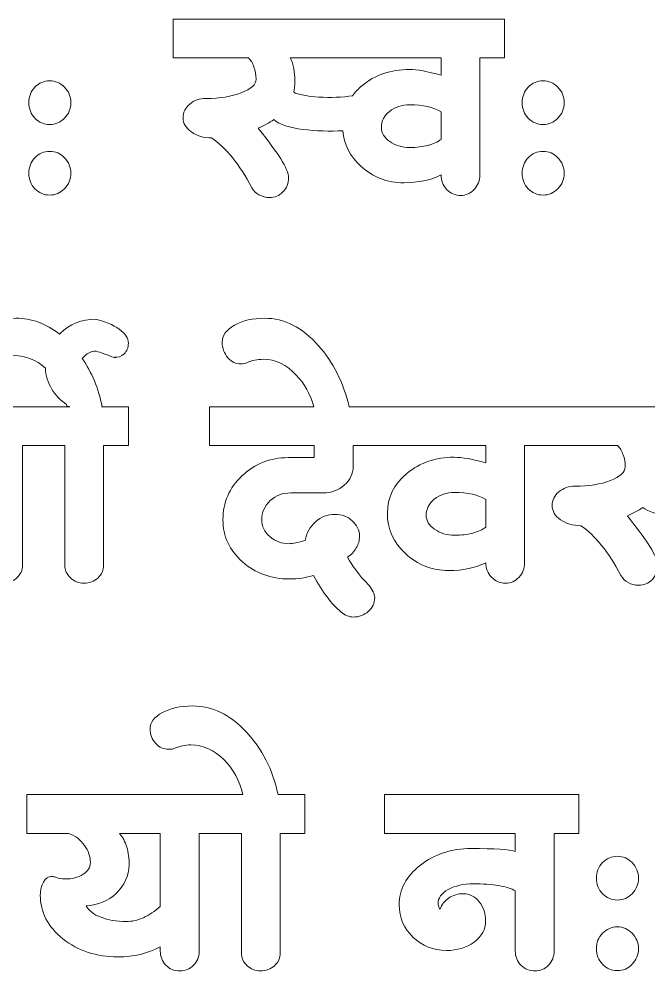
# Model space of a CAD drawing. Header units: millimetres. Extents: x -275 to 275, y -96 to 96.
# Drawn here: x -109 to -2.3, y -80.8 to 80.6 of the extents above; entities that cross this region are included whole.
import ezdxf

# ---------------------------------------------------------------- set-up
doc = ezdxf.new("R2010")
doc.units = ezdxf.units.MM
doc.header["$MEASUREMENT"] = 0
doc.layers.add('Layer 1', color=7, linetype='Continuous')

msp = doc.modelspace()

# ---------------------------------------------------------------- linework, layer by layer
at = {"layer": 'Layer 1', "color": 250, "lineweight": 9}
for points, knots in [([(-56.8324, 80.5806), (-56.8324, 80.5806), (-55.636, 80.5806), (-55.636, 80.5806), (-55.636, 80.5806), (-26.7418, 80.5806), (-26.7418, 80.5806), (-26.7418, 80.5806), (-26.7418, 74.0001), (-26.7418, 74.0001), (-26.7418, 74.0001), (-30.9294, 74.0001), (-30.9294, 74.0001), (-30.9294, 74.0001), (-30.9294, 54.1391), (-30.9294, 54.1391), (-30.9294, 53.1819), (-31.2484, 52.3644), (-31.8865, 51.6864), (-32.5246, 51.0084), (-33.2824, 50.6694), (-34.1598, 50.6694), (-35.077, 50.6694), (-35.8747, 51.0084), (-36.5527, 51.6864), (-37.1908, 52.3644), (-37.5098, 53.1819), (-37.5098, 54.1391), (-39.3045, 53.2617), (-41.3983, 52.823), (-43.7912, 52.823), (-46.6626, 52.823), (-49.1153, 53.7802), (-51.1493, 55.6945), (-52.9472, 57.3513), (-53.9502, 59.3354), (-54.1589, 61.6465), (-58.3551, 61.427), (-64.0339, 61.8219), (-65.8656, 63.5312), (-66.6233, 62.9729), (-67.5007, 62.4943), (-68.4977, 62.0955), (-66.6632, 59.7424), (-65.387, 58.0076), (-64.6691, 56.8909), (-63.7917, 55.4951), (-63.353, 54.4183), (-63.353, 53.6605), (-63.353, 52.7432), (-63.6721, 51.9456), (-64.3102, 51.2676), (-64.9483, 50.6295), (-65.706, 50.3105), (-66.5834, 50.3105), (-67.2215, 50.3105), (-67.8198, 50.47), (-68.3781, 50.789), (-68.8966, 51.0682), (-69.2954, 51.467), (-69.5745, 51.9855), (-71.6883, 55.9736), (-73.9615, 58.7853), (-76.3943, 60.4204), (-77.7503, 60.4204), (-78.8869, 60.7594), (-79.8042, 61.4374), (-80.7613, 62.0755), (-81.2399, 62.8731), (-81.2399, 63.8303), (-81.2399, 64.7476), (-80.861, 65.5253), (-80.1033, 66.1634), (-79.3455, 66.8015), (-78.4283, 67.1205), (-77.3514, 67.1205), (-74.9984, 67.1205), (-73.0044, 67.4396), (-71.3692, 68.0777), (-69.6942, 68.7158), (-68.8567, 69.4935), (-68.8567, 70.4108), (-68.8567, 71.1685), (-68.9763, 71.8465), (-69.2156, 72.4447), (-69.415, 73.0828), (-69.7341, 73.6013), (-70.1728, 74.0001), (-70.1728, 74.0001), (-82.9149, 74.0001), (-82.9149, 74.0001), (-82.9149, 74.0001), (-82.9149, 80.5806), (-82.9149, 80.5806), (-82.9149, 80.5806), (-56.8324, 80.5806), (-56.8324, 80.5806)], [0, 0, 0, 0, 0.03125, 0.03125, 0.03125, 0.0625, 0.0625, 0.0625, 0.09375, 0.09375, 0.09375, 0.125, 0.125, 0.125, 0.15625, 0.15625, 0.15625, 0.1875, 0.1875, 0.1875, 0.21875, 0.21875, 0.21875, 0.25, 0.25, 0.25, 0.28125, 0.28125, 0.28125, 0.3125, 0.3125, 0.3125, 0.34375, 0.34375, 0.34375, 0.375, 0.375, 0.375, 0.40625, 0.40625, 0.40625, 0.4375, 0.4375, 0.4375, 0.46875, 0.46875, 0.46875, 0.5, 0.5, 0.5, 0.53125, 0.53125, 0.53125, 0.5625, 0.5625, 0.5625, 0.59375, 0.59375, 0.59375, 0.625, 0.625, 0.625, 0.65625, 0.65625, 0.65625, 0.6875, 0.6875, 0.6875, 0.71875, 0.71875, 0.71875, 0.75, 0.75, 0.75, 0.78125, 0.78125, 0.78125, 0.8125, 0.8125, 0.8125, 0.84375, 0.84375, 0.84375, 0.875, 0.875, 0.875, 0.90625, 0.90625, 0.90625, 0.9375, 0.9375, 0.9375, 0.96875, 0.96875, 0.96875, 1, 1, 1, 1]), ([(-52.5219, 67.5789), (-52.0742, 68.1733), (-51.5369, 68.7384), (-50.91, 69.2741), (-48.6766, 71.1087), (-46.0046, 72.026), (-42.8938, 72.026), (-41.5379, 72.026), (-39.7432, 71.7069), (-37.5098, 71.0688), (-37.5098, 71.0688), (-37.5098, 74.0001), (-37.5098, 74.0001), (-37.5098, 74.0001), (-55.636, 74.0001), (-55.636, 74.0001), (-55.636, 74.0001), (-56.8324, 74.0001), (-56.8324, 74.0001), (-56.8324, 74.0001), (-63.0539, 74.0001), (-63.0539, 74.0001), (-62.5355, 72.8435), (-62.2762, 71.5673), (-62.2762, 70.1715), (-62.2762, 69.2542), (-62.3361, 68.5961), (-62.4557, 68.1973), (-61.0775, 67.3081), (-55.793, 67.0377), (-52.5219, 67.5789)], [0, 0, 0, 0, 0.1, 0.1, 0.1, 0.2, 0.2, 0.2, 0.3, 0.3, 0.3, 0.4, 0.4, 0.4, 0.5, 0.5, 0.5, 0.6, 0.6, 0.6, 0.7, 0.7, 0.7, 0.8, 0.8, 0.8, 0.9, 0.9, 0.9, 1, 1, 1, 1]), ([(-107.3823, 66.4027), (-107.3823, 67.4396), (-107.0433, 68.317), (-106.3653, 69.0348), (-105.6474, 69.7527), (-104.8099, 70.1116), (-103.8527, 70.1116), (-102.8557, 70.1116), (-102.0182, 69.7527), (-101.3402, 69.0348), (-100.6223, 68.317), (-100.2634, 67.4396), (-100.2634, 66.4027), (-100.2634, 65.3657), (-100.6223, 64.4884), (-101.3402, 63.7705), (-102.0182, 63.0526), (-102.8557, 62.6937), (-103.8527, 62.6937), (-104.8099, 62.6937), (-105.6474, 63.0526), (-106.3653, 63.7705), (-107.0433, 64.4884), (-107.3823, 65.3657), (-107.3823, 66.4027)], [0, 0, 0, 0, 0.125, 0.125, 0.125, 0.25, 0.25, 0.25, 0.375, 0.375, 0.375, 0.5, 0.5, 0.5, 0.625, 0.625, 0.625, 0.75, 0.75, 0.75, 0.875, 0.875, 0.875, 1, 1, 1, 1]), ([(-23.7507, 66.4027), (-23.7507, 67.4396), (-23.4117, 68.317), (-22.7337, 69.0348), (-22.0158, 69.7527), (-21.1783, 70.1116), (-20.2211, 70.1116), (-19.2241, 70.1116), (-18.3866, 69.7527), (-17.7086, 69.0348), (-16.9907, 68.317), (-16.6318, 67.4396), (-16.6318, 66.4027), (-16.6318, 65.3657), (-16.9907, 64.4884), (-17.7086, 63.7705), (-18.3866, 63.0526), (-19.2241, 62.6937), (-20.2211, 62.6937), (-21.1783, 62.6937), (-22.0158, 63.0526), (-22.7337, 63.7705), (-23.4117, 64.4884), (-23.7507, 65.3657), (-23.7507, 66.4027)], [0, 0, 0, 0, 0.125, 0.125, 0.125, 0.25, 0.25, 0.25, 0.375, 0.375, 0.375, 0.5, 0.5, 0.5, 0.625, 0.625, 0.625, 0.75, 0.75, 0.75, 0.875, 0.875, 0.875, 1, 1, 1, 1]), ([(-37.5098, 64.8473), (-38.786, 65.6449), (-40.5608, 66.0437), (-42.834, 66.0437), (-44.1501, 66.0437), (-45.2867, 65.6649), (-46.2439, 64.9071), (-47.1612, 64.1892), (-47.6198, 63.2919), (-47.6198, 62.2151), (-47.6198, 61.2579), (-47.1412, 60.4603), (-46.1841, 59.8222), (-45.2668, 59.1442), (-44.1302, 58.8052), (-42.7742, 58.8052), (-41.6575, 58.8052), (-40.6405, 58.9249), (-39.7232, 59.1642), (-38.806, 59.4035), (-38.0682, 59.7424), (-37.5098, 60.1811), (-37.5098, 60.1811), (-37.5098, 64.8473), (-37.5098, 64.8473)], [0, 0, 0, 0, 0.125, 0.125, 0.125, 0.25, 0.25, 0.25, 0.375, 0.375, 0.375, 0.5, 0.5, 0.5, 0.625, 0.625, 0.625, 0.75, 0.75, 0.75, 0.875, 0.875, 0.875, 1, 1, 1, 1]), ([(-103.8527, 58.1472), (-102.8557, 58.1472), (-102.0182, 57.7883), (-101.3402, 57.0704), (-100.6223, 56.3525), (-100.2634, 55.4751), (-100.2634, 54.4382), (-100.2634, 53.4013), (-100.6223, 52.5239), (-101.3402, 51.806), (-102.0182, 51.0882), (-102.8557, 50.7292), (-103.8527, 50.7292), (-104.8099, 50.7292), (-105.6474, 51.0882), (-106.3653, 51.806), (-107.0433, 52.5239), (-107.3823, 53.4013), (-107.3823, 54.4382), (-107.3823, 55.4751), (-107.0433, 56.3525), (-106.3653, 57.0704), (-105.6474, 57.7883), (-104.8099, 58.1472), (-103.8527, 58.1472)], [0, 0, 0, 0, 0.125, 0.125, 0.125, 0.25, 0.25, 0.25, 0.375, 0.375, 0.375, 0.5, 0.5, 0.5, 0.625, 0.625, 0.625, 0.75, 0.75, 0.75, 0.875, 0.875, 0.875, 1, 1, 1, 1]), ([(-20.2211, 58.1472), (-19.2241, 58.1472), (-18.3866, 57.7883), (-17.7086, 57.0704), (-16.9907, 56.3525), (-16.6318, 55.4751), (-16.6318, 54.4382), (-16.6318, 53.4013), (-16.9907, 52.5239), (-17.7086, 51.806), (-18.3866, 51.0882), (-19.2241, 50.7292), (-20.2211, 50.7292), (-21.1783, 50.7292), (-22.0158, 51.0882), (-22.7337, 51.806), (-23.4117, 52.5239), (-23.7507, 53.4013), (-23.7507, 54.4382), (-23.7507, 55.4751), (-23.4117, 56.3525), (-22.7337, 57.0704), (-22.0158, 57.7883), (-21.1783, 58.1472), (-20.2211, 58.1472)], [0, 0, 0, 0, 0.125, 0.125, 0.125, 0.25, 0.25, 0.25, 0.375, 0.375, 0.375, 0.5, 0.5, 0.5, 0.625, 0.625, 0.625, 0.75, 0.75, 0.75, 0.875, 0.875, 0.875, 1, 1, 1, 1]), ([(-102.1734, 27.167), (-102.1353, 27.2044), (-102.097, 27.2418), (-102.058, 27.2789), (-100.4228, 28.8742), (-98.4288, 29.6718), (-96.0758, 29.6718), (-94.4406, 29.3128), (-93.1046, 28.7545), (-92.0677, 27.9968), (-91.0307, 27.239), (-90.5123, 26.4414), (-90.5123, 25.6039), (-90.5123, 24.886), (-90.7516, 24.2878), (-91.2302, 23.8092), (-91.7087, 23.3306), (-92.2671, 23.1512), (-92.9052, 23.2708), (-92.5064, 23.0714), (-92.646, 23.0913), (-93.3239, 23.3306), (-95.0388, 24.0086), (-96.0359, 24.3277), (-96.3151, 24.2878), (-96.993, 24.1681), (-97.5913, 23.8291), (-98.1097, 23.2708), (-98.1826, 23.1919), (-98.2513, 23.1102), (-98.3158, 23.0257), (-96.7209, 20.7039), (-95.5953, 17.974), (-94.9391, 14.8359), (-94.9391, 14.8359), (-90.5122, 14.8359), (-90.5122, 14.8359), (-90.5122, 14.8359), (-90.5122, 8.2554), (-90.5122, 8.2554), (-90.5122, 8.2554), (-94.6998, 8.2554), (-94.6998, 8.2554), (-94.6998, 8.2554), (-94.6998, -11.9645), (-94.6998, -11.9645), (-94.6998, -12.8419), (-95.0189, -13.5797), (-95.657, -14.178), (-96.335, -14.7762), (-97.1326, -15.0753), (-98.0499, -15.0753), (-98.9273, -15.0753), (-99.685, -14.7762), (-100.3231, -14.178), (-100.9612, -13.5797), (-101.2803, -12.8419), (-101.2803, -11.9645), (-101.2803, -11.9645), (-101.2803, 8.2554), (-101.2803, 8.2554), (-101.2803, 8.2554), (-104.2714, 8.2554), (-104.2714, 8.2554), (-104.2714, 8.2554), (-105.4678, 8.2554), (-105.4678, 8.2554), (-105.4678, 8.2554), (-108.4589, 8.2554), (-108.4589, 8.2554), (-108.4589, 8.2554), (-108.4589, -11.9645), (-108.4589, -11.9645), (-108.4589, -12.8419), (-108.778, -13.5797), (-109.4161, -14.178), (-110.0542, -14.7762), (-110.812, -15.0753), (-111.6894, -15.0753), (-112.6066, -15.0753), (-113.4043, -14.7762), (-114.0822, -14.178), (-114.7203, -13.5797), (-115.0394, -12.8419), (-115.0394, -11.9645), (-115.0394, -11.9645), (-115.0394, 8.2554), (-115.0394, 8.2554), (-115.0394, 8.2554), (-123.0556, 8.2554), (-123.0556, 8.2554), (-121.7395, 5.7827), (-121.0815, 3.2901), (-121.0815, 0.7776), (-121.0815, -2.2534), (-122.1184, -4.8257), (-124.1922, -6.9395), (-126.2262, -9.0931), (-128.6988, -10.1699), (-131.6102, -10.1699), (-133.6441, -10.1699), (-135.359, -9.5517), (-136.7549, -8.3154), (-138.1906, -7.0392), (-138.9085, -5.5237), (-138.9085, -3.7689), (-138.9085, -2.373), (-138.41, -1.1965), (-137.4129, -0.2394), (-136.4159, 0.7577), (-135.1995, 1.2562), (-133.7638, 1.2562), (-132.7667, 1.2562), (-131.8694, 0.8973), (-131.0718, 0.1794), (-130.2343, -0.5385), (-129.656, -1.4558), (-129.3369, -2.5724), (-128.8185, -2.1736), (-128.3997, -1.6751), (-128.0807, -1.0769), (-127.8015, -0.4787), (-127.6619, 0.1395), (-127.6619, 0.7776), (-127.6619, 2.333), (-127.9211, 3.7687), (-128.4396, 5.0848), (-128.9581, 6.4009), (-129.6959, 7.4578), (-130.653, 8.2554), (-130.653, 8.2554), (-139.9255, 8.2554), (-139.9255, 8.2554), (-139.9255, 8.2554), (-141.1219, 8.2554), (-141.1219, 8.2554), (-141.1219, 8.2554), (-144.113, 8.2554), (-144.113, 8.2554), (-144.113, 8.2554), (-144.113, -11.7253), (-144.113, -11.7253), (-144.113, -12.6425), (-144.4321, -13.4402), (-145.0702, -14.1181), (-145.7482, -14.7562), (-146.5458, -15.0753), (-147.4631, -15.0753), (-148.3405, -15.0753), (-149.0982, -14.7562), (-149.7363, -14.1181), (-150.3744, -13.4402), (-150.6935, -12.6425), (-150.6935, -11.7253), (-150.6935, -11.7253), (-150.6935, -6.5207), (-150.6935, -6.5207), (-150.6935, -6.5207), (-154.6418, -6.6404), (-154.6418, -6.6404), (-154.6418, -6.6404), (-158.6499, -6.76), (-158.6499, -6.76), (-158.8094, -8.1559), (-159.4674, -9.3124), (-160.624, -10.2297), (-161.7806, -11.147), (-163.1565, -11.6056), (-164.7517, -11.6056), (-166.3869, -11.6056), (-167.7827, -11.0473), (-168.9393, -9.9306), (-170.0959, -8.8139), (-170.6741, -7.4779), (-170.6741, -5.9225), (-170.6741, -4.3671), (-170.1557, -3.051), (-169.1188, -1.9742), (-168.0818, -0.8575), (-166.8256, -0.2992), (-165.35, -0.2992), (-165.35, -0.2992), (-165.35, 7.9563), (-165.35, 7.9563), (-165.35, 8.3152), (-165.5095, 8.6941), (-165.8285, 9.0929), (-166.1476, 9.4518), (-166.5863, 9.7709), (-167.1446, 10.0501), (-166.9452, 9.4518), (-166.8455, 8.9932), (-166.8455, 8.6742), (-166.8455, 7.9164), (-167.1646, 7.2584), (-167.8027, 6.7), (-168.4408, 6.1816), (-169.1985, 5.9223), (-170.0759, 5.9223), (-171.4718, 5.9223), (-172.6483, 6.4208), (-173.6054, 7.4179), (-174.6025, 8.4149), (-175.101, 9.6114), (-175.101, 11.0072), (-175.101, 12.5626), (-174.3433, 13.8787), (-172.8278, 14.9555), (-171.2724, 16.0722), (-169.4179, 16.6305), (-167.2643, 16.6305), (-164.9113, 16.6305), (-162.9172, 15.793), (-161.282, 14.118), (-159.607, 12.443), (-158.7695, 10.4289), (-158.7695, 8.0759), (-158.7695, 8.0759), (-158.7695, -0.1795), (-158.7695, -0.1795), (-158.7695, -0.1795), (-150.6935, -0.1795), (-150.6935, -0.1795), (-150.6935, -0.1795), (-150.6935, 8.2554), (-150.6935, 8.2554), (-150.6935, 8.2554), (-153.9837, 8.2554), (-153.9837, 8.2554), (-154.8212, 8.2554), (-155.5192, 8.5745), (-156.0775, 9.2126), (-156.6757, 9.8905), (-156.9748, 10.6882), (-156.9748, 11.6054), (-156.9748, 12.4828), (-156.6757, 13.2406), (-156.0775, 13.8787), (-155.5192, 14.5168), (-154.8212, 14.8359), (-153.9837, 14.8359), (-153.9837, 14.8359), (-141.1219, 14.8359), (-141.1219, 14.8359), (-141.1219, 14.8359), (-139.9255, 14.8359), (-139.9255, 14.8359), (-139.9255, 14.8359), (-105.4678, 14.8359), (-105.4678, 14.8359), (-105.4678, 14.8359), (-104.2714, 14.8359), (-104.2714, 14.8359), (-104.2714, 14.8359), (-100.4428, 14.8359), (-100.4428, 14.8359), (-100.4428, 14.8359), (-100.5312, 14.8918), (-100.5312, 14.8918), (-100.5312, 14.8918), (-100.9214, 14.8957), (-100.9214, 14.8957), (-100.9425, 14.9978), (-100.9646, 15.0991), (-100.9876, 15.1998), (-102.0118, 15.9303), (-102.8472, 16.806), (-103.4937, 17.827), (-104.1844, 18.978), (-104.5426, 20.166), (-104.5688, 21.3909), (-106.1519, 22.8036), (-107.9072, 23.5101), (-109.8349, 23.5101), (-110.792, 23.5101), (-111.7093, 23.3306), (-112.5867, 22.9717), (-112.8659, 22.852), (-113.2049, 22.7922), (-113.6037, 22.7922), (-114.4811, 22.7922), (-115.2189, 23.1113), (-115.8171, 23.7494), (-116.4552, 24.4274), (-116.7743, 25.225), (-116.7743, 26.1423), (-116.7743, 27.1792), (-116.0763, 28.0566), (-114.6805, 28.7744), (-113.2846, 29.4923), (-111.5897, 29.8512), (-109.5956, 29.8512), (-106.9324, 29.8512), (-104.4585, 28.9564), (-102.1734, 27.167)], [0, 0, 0, 0, 0.01020408, 0.01020408, 0.01020408, 0.02040816, 0.02040816, 0.02040816, 0.03061224, 0.03061224, 0.03061224, 0.04081633, 0.04081633, 0.04081633, 0.05102041, 0.05102041, 0.05102041, 0.06122449, 0.06122449, 0.06122449, 0.07142857, 0.07142857, 0.07142857, 0.08163265, 0.08163265, 0.08163265, 0.09183673, 0.09183673, 0.09183673, 0.10204082, 0.10204082, 0.10204082, 0.1122449, 0.1122449, 0.1122449, 0.12244898, 0.12244898, 0.12244898, 0.13265306, 0.13265306, 0.13265306, 0.14285714, 0.14285714, 0.14285714, 0.15306122, 0.15306122, 0.15306122, 0.16326531, 0.16326531, 0.16326531, 0.17346939, 0.17346939, 0.17346939, 0.18367347, 0.18367347, 0.18367347, 0.19387755, 0.19387755, 0.19387755, 0.20408163, 0.20408163, 0.20408163, 0.21428571, 0.21428571, 0.21428571, 0.2244898, 0.2244898, 0.2244898, 0.23469388, 0.23469388, 0.23469388, 0.24489796, 0.24489796, 0.24489796, 0.25510204, 0.25510204, 0.25510204, 0.26530612, 0.26530612, 0.26530612, 0.2755102, 0.2755102, 0.2755102, 0.28571429, 0.28571429, 0.28571429, 0.29591837, 0.29591837, 0.29591837, 0.30612245, 0.30612245, 0.30612245, 0.31632653, 0.31632653, 0.31632653, 0.32653061, 0.32653061, 0.32653061, 0.33673469, 0.33673469, 0.33673469, 0.34693878, 0.34693878, 0.34693878, 0.35714286, 0.35714286, 0.35714286, 0.36734694, 0.36734694, 0.36734694, 0.37755102, 0.37755102, 0.37755102, 0.3877551, 0.3877551, 0.3877551, 0.39795918, 0.39795918, 0.39795918, 0.40816327, 0.40816327, 0.40816327, 0.41836735, 0.41836735, 0.41836735, 0.42857143, 0.42857143, 0.42857143, 0.43877551, 0.43877551, 0.43877551, 0.44897959, 0.44897959, 0.44897959, 0.45918367, 0.45918367, 0.45918367, 0.46938776, 0.46938776, 0.46938776, 0.47959184, 0.47959184, 0.47959184, 0.48979592, 0.48979592, 0.48979592, 0.5, 0.5, 0.5, 0.51020408, 0.51020408, 0.51020408, 0.52040816, 0.52040816, 0.52040816, 0.53061224, 0.53061224, 0.53061224, 0.54081633, 0.54081633, 0.54081633, 0.55102041, 0.55102041, 0.55102041, 0.56122449, 0.56122449, 0.56122449, 0.57142857, 0.57142857, 0.57142857, 0.58163265, 0.58163265, 0.58163265, 0.59183673, 0.59183673, 0.59183673, 0.60204082, 0.60204082, 0.60204082, 0.6122449, 0.6122449, 0.6122449, 0.62244898, 0.62244898, 0.62244898, 0.63265306, 0.63265306, 0.63265306, 0.64285714, 0.64285714, 0.64285714, 0.65306122, 0.65306122, 0.65306122, 0.66326531, 0.66326531, 0.66326531, 0.67346939, 0.67346939, 0.67346939, 0.68367347, 0.68367347, 0.68367347, 0.69387755, 0.69387755, 0.69387755, 0.70408163, 0.70408163, 0.70408163, 0.71428571, 0.71428571, 0.71428571, 0.7244898, 0.7244898, 0.7244898, 0.73469388, 0.73469388, 0.73469388, 0.74489796, 0.74489796, 0.74489796, 0.75510204, 0.75510204, 0.75510204, 0.76530612, 0.76530612, 0.76530612, 0.7755102, 0.7755102, 0.7755102, 0.78571429, 0.78571429, 0.78571429, 0.79591837, 0.79591837, 0.79591837, 0.80612245, 0.80612245, 0.80612245, 0.81632653, 0.81632653, 0.81632653, 0.82653061, 0.82653061, 0.82653061, 0.83673469, 0.83673469, 0.83673469, 0.84693878, 0.84693878, 0.84693878, 0.85714286, 0.85714286, 0.85714286, 0.86734694, 0.86734694, 0.86734694, 0.87755102, 0.87755102, 0.87755102, 0.8877551, 0.8877551, 0.8877551, 0.89795918, 0.89795918, 0.89795918, 0.90816327, 0.90816327, 0.90816327, 0.91836735, 0.91836735, 0.91836735, 0.92857143, 0.92857143, 0.92857143, 0.93877551, 0.93877551, 0.93877551, 0.94897959, 0.94897959, 0.94897959, 0.95918367, 0.95918367, 0.95918367, 0.96938776, 0.96938776, 0.96938776, 0.97959184, 0.97959184, 0.97959184, 0.98979592, 0.98979592, 0.98979592, 1, 1, 1, 1]), ([(-74.5995, 25.7804), (-74.5995, 26.9185), (-73.9016, 27.8815), (-72.5058, 28.6694), (-71.1099, 29.4573), (-69.415, 29.8512), (-67.4209, 29.8512), (-64.0708, 29.8512), (-61.0199, 28.2973), (-58.2681, 25.1895), (-55.8007, 22.4422), (-54.0709, 18.9909), (-53.0784, 14.8359), (-53.0784, 14.8359), (-49.2349, 14.8359), (-49.2349, 14.8359), (-49.2349, 14.8359), (-48.3375, 14.8359), (-48.3375, 14.8359), (-48.3375, 14.8359), (-20.3407, 14.8359), (-20.3407, 14.8359), (-20.3407, 14.8359), (-19.1443, 14.8359), (-19.1443, 14.8359), (-19.1443, 14.8359), (5.7418, 14.8359), (5.7418, 14.8359), (5.7418, 14.8359), (6.9382, 14.8359), (6.9382, 14.8359), (6.9382, 14.8359), (39.1226, 14.8359), (39.1226, 14.8359), (39.1226, 14.8359), (39.1226, 8.2554), (39.1226, 8.2554), (39.1226, 8.2554), (34.9351, 8.2554), (34.9351, 8.2554), (34.9351, 8.2554), (34.9351, -11.8449), (34.9351, -11.8449), (34.9351, -12.7223), (34.616, -13.48), (33.9779, -14.1181), (33.3398, -14.7562), (32.5621, -15.0753), (31.6448, -15.0753), (30.7276, -15.0753), (29.9499, -14.7562), (29.3118, -14.1181), (28.6737, -13.4402), (28.3546, -12.6425), (28.3546, -11.7253), (28.3546, -11.7253), (28.3546, -11.0074), (28.3546, -11.0074), (26.2409, -12.1241), (23.848, -12.6824), (21.1759, -12.6824), (17.5467, -12.6824), (14.436, -11.6654), (11.8437, -9.6315), (10.3045, -8.3809), (9.2296, -6.9852), (8.6186, -5.4446), (4.7149, -4.8325), (-1.9667, -3.4497), (-3.2914, -2.2135), (-4.0491, -2.7718), (-4.9265, -3.2504), (-5.9235, -3.6492), (-4.089, -6.0023), (-2.8128, -7.7371), (-2.0949, -8.8538), (-1.2175, -10.2496), (-0.7788, -11.3264), (-0.7788, -12.0842), (-0.7788, -13.0015), (-1.0979, -13.7991), (-1.736, -14.4771), (-2.3741, -15.1152), (-3.1318, -15.4342), (-4.0092, -15.4342), (-4.6473, -15.4342), (-5.2456, -15.2747), (-5.8039, -14.9557), (-6.3224, -14.6765), (-6.7212, -14.2777), (-7.0003, -13.7592), (-9.1141, -9.7711), (-11.3873, -6.9594), (-13.8201, -5.3243), (-15.1761, -5.3243), (-16.3127, -4.9853), (-17.23, -4.3073), (-18.1871, -3.6692), (-18.6657, -2.8716), (-18.6657, -1.9144), (-18.6657, -0.9971), (-18.2868, -0.2194), (-17.5291, 0.4187), (-16.7713, 1.0568), (-15.8541, 1.3758), (-14.7772, 1.3758), (-12.4242, 1.3758), (-10.4302, 1.6949), (-8.795, 2.333), (-7.12, 2.9711), (-6.2825, 3.7488), (-6.2825, 4.6661), (-6.2825, 5.4238), (-6.4021, 6.1018), (-6.6414, 6.7), (-6.8408, 7.3381), (-7.1599, 7.8566), (-7.5986, 8.2554), (-7.5986, 8.2554), (-19.1443, 8.2554), (-19.1443, 8.2554), (-19.1443, 8.2554), (-20.3407, 8.2554), (-20.3407, 8.2554), (-20.3407, 8.2554), (-23.3319, 8.2554), (-23.3319, 8.2554), (-23.3319, 8.2554), (-23.3319, -11.6056), (-23.3319, -11.6056), (-23.3319, -12.5628), (-23.6509, -13.3803), (-24.289, -14.0583), (-24.9271, -14.7363), (-25.6849, -15.0753), (-26.5623, -15.0753), (-27.4795, -15.0753), (-28.2772, -14.7363), (-28.9552, -14.0583), (-29.5933, -13.3803), (-29.9123, -12.5628), (-29.9123, -11.6056), (-31.707, -12.483), (-33.8008, -12.9217), (-36.1937, -12.9217), (-39.0651, -12.9217), (-41.5178, -11.9645), (-43.5518, -10.0502), (-45.5858, -8.1758), (-46.6027, -5.8826), (-46.6027, -3.1707), (-46.6027, -0.5784), (-45.506, 1.655), (-43.3125, 3.5294), (-41.0791, 5.364), (-38.4071, 6.2813), (-35.2963, 6.2813), (-33.9404, 6.2813), (-32.1457, 5.9622), (-29.9123, 5.3241), (-29.9123, 5.3241), (-29.9123, 8.2554), (-29.9123, 8.2554), (-29.9123, 8.2554), (-48.3375, 8.2554), (-48.3375, 8.2554), (-48.3375, 8.2554), (-49.2349, 8.2554), (-49.2349, 8.2554), (-49.2349, 8.2554), (-52.4054, 8.2554), (-52.4054, 8.2554), (-52.4054, 8.2554), (-52.4054, 4.7259), (-52.4054, 4.7259), (-52.4054, 3.4896), (-52.904, 2.4327), (-53.901, 1.5553), (-54.898, 0.6779), (-56.0945, 0.2392), (-57.4903, 0.2392), (-57.4903, 0.2392), (-62.994, 0.2392), (-62.994, 0.2392), (-64.35, 0.2392), (-65.5065, -0.1995), (-66.4637, -1.0769), (-67.4208, -1.9942), (-67.8994, -3.071), (-67.8994, -4.3073), (-67.8994, -5.424), (-67.4408, -6.3811), (-66.5235, -7.1788), (-65.6062, -7.9764), (-64.5095, -8.3752), (-63.2333, -8.3752), (-62.6749, -8.3752), (-61.7776, -8.1957), (-60.5413, -7.8368), (-60.302, -6.5606), (-59.7237, -5.5037), (-58.8064, -4.6662), (-57.8493, -3.8287), (-56.7525, -3.41), (-55.5162, -3.41), (-54.3596, -3.41), (-53.3825, -3.7689), (-52.5849, -4.4868), (-51.7474, -5.2046), (-51.3286, -6.082), (-51.3286, -7.1189), (-51.3286, -7.8368), (-51.5081, -8.4948), (-51.867, -9.0931), (-52.226, -9.7312), (-52.7245, -10.2496), (-53.3626, -10.6484), (-52.6846, -11.9645), (-51.4882, -13.5598), (-49.7733, -15.4342), (-49.4542, -15.7932), (-49.195, -16.1521), (-48.9956, -16.511), (-48.836, -16.87), (-48.7563, -17.209), (-48.7563, -17.528), (-48.7563, -18.4453), (-49.1152, -19.223), (-49.8331, -19.8611), (-50.551, -20.4992), (-51.4084, -20.8182), (-52.4054, -20.8182), (-52.7245, -20.8182), (-53.0635, -20.7385), (-53.4224, -20.579), (-53.7814, -20.4593), (-54.1204, -20.2599), (-54.4394, -19.9807), (-56.0745, -18.6248), (-57.6299, -16.5509), (-59.1055, -13.7592), (-60.3419, -14.158), (-61.7178, -14.3574), (-63.2333, -14.3574), (-66.344, -14.3574), (-68.9962, -13.3803), (-71.1896, -11.4261), (-73.3831, -9.4719), (-74.4799, -7.099), (-74.4799, -4.3073), (-74.4799, -1.3959), (-73.4031, 1.0767), (-71.2495, 3.1107), (-69.0959, 5.1845), (-66.4836, 6.2214), (-63.4127, 6.2214), (-63.4127, 6.2214), (-58.9859, 6.2214), (-58.9859, 6.2214), (-58.9859, 6.2214), (-58.9859, 8.2554), (-58.9859, 8.2554), (-58.9859, 8.2554), (-76.7531, 8.2554), (-76.7531, 8.2554), (-76.7531, 8.2554), (-76.7531, 14.8359), (-76.7531, 14.8359), (-76.7531, 14.8359), (-59.0714, 14.8359), (-59.0714, 14.8359), (-59.6661, 16.9666), (-60.6545, 18.7545), (-62.0369, 20.1995), (-63.7119, 21.9941), (-65.5863, 22.8915), (-67.6602, 22.8915), (-68.6173, 22.8915), (-69.5346, 22.6945), (-70.412, 22.3006), (-70.6912, 22.1692), (-71.0301, 22.1036), (-71.4289, 22.1036), (-72.3063, 22.1036), (-73.0442, 22.4538), (-73.6424, 23.1541), (-74.2804, 23.8982), (-74.5995, 24.7737), (-74.5995, 25.7804)], [0, 0, 0, 0, 0.01041667, 0.01041667, 0.01041667, 0.02083333, 0.02083333, 0.02083333, 0.03125, 0.03125, 0.03125, 0.04166667, 0.04166667, 0.04166667, 0.05208333, 0.05208333, 0.05208333, 0.0625, 0.0625, 0.0625, 0.07291667, 0.07291667, 0.07291667, 0.08333333, 0.08333333, 0.08333333, 0.09375, 0.09375, 0.09375, 0.10416667, 0.10416667, 0.10416667, 0.11458333, 0.11458333, 0.11458333, 0.125, 0.125, 0.125, 0.13541667, 0.13541667, 0.13541667, 0.14583333, 0.14583333, 0.14583333, 0.15625, 0.15625, 0.15625, 0.16666667, 0.16666667, 0.16666667, 0.17708333, 0.17708333, 0.17708333, 0.1875, 0.1875, 0.1875, 0.19791667, 0.19791667, 0.19791667, 0.20833333, 0.20833333, 0.20833333, 0.21875, 0.21875, 0.21875, 0.22916667, 0.22916667, 0.22916667, 0.23958333, 0.23958333, 0.23958333, 0.25, 0.25, 0.25, 0.26041667, 0.26041667, 0.26041667, 0.27083333, 0.27083333, 0.27083333, 0.28125, 0.28125, 0.28125, 0.29166667, 0.29166667, 0.29166667, 0.30208333, 0.30208333, 0.30208333, 0.3125, 0.3125, 0.3125, 0.32291667, 0.32291667, 0.32291667, 0.33333333, 0.33333333, 0.33333333, 0.34375, 0.34375, 0.34375, 0.35416667, 0.35416667, 0.35416667, 0.36458333, 0.36458333, 0.36458333, 0.375, 0.375, 0.375, 0.38541667, 0.38541667, 0.38541667, 0.39583333, 0.39583333, 0.39583333, 0.40625, 0.40625, 0.40625, 0.41666667, 0.41666667, 0.41666667, 0.42708333, 0.42708333, 0.42708333, 0.4375, 0.4375, 0.4375, 0.44791667, 0.44791667, 0.44791667, 0.45833333, 0.45833333, 0.45833333, 0.46875, 0.46875, 0.46875, 0.47916667, 0.47916667, 0.47916667, 0.48958333, 0.48958333, 0.48958333, 0.5, 0.5, 0.5, 0.51041667, 0.51041667, 0.51041667, 0.52083333, 0.52083333, 0.52083333, 0.53125, 0.53125, 0.53125, 0.54166667, 0.54166667, 0.54166667, 0.55208333, 0.55208333, 0.55208333, 0.5625, 0.5625, 0.5625, 0.57291667, 0.57291667, 0.57291667, 0.58333333, 0.58333333, 0.58333333, 0.59375, 0.59375, 0.59375, 0.60416667, 0.60416667, 0.60416667, 0.61458333, 0.61458333, 0.61458333, 0.625, 0.625, 0.625, 0.63541667, 0.63541667, 0.63541667, 0.64583333, 0.64583333, 0.64583333, 0.65625, 0.65625, 0.65625, 0.66666667, 0.66666667, 0.66666667, 0.67708333, 0.67708333, 0.67708333, 0.6875, 0.6875, 0.6875, 0.69791667, 0.69791667, 0.69791667, 0.70833333, 0.70833333, 0.70833333, 0.71875, 0.71875, 0.71875, 0.72916667, 0.72916667, 0.72916667, 0.73958333, 0.73958333, 0.73958333, 0.75, 0.75, 0.75, 0.76041667, 0.76041667, 0.76041667, 0.77083333, 0.77083333, 0.77083333, 0.78125, 0.78125, 0.78125, 0.79166667, 0.79166667, 0.79166667, 0.80208333, 0.80208333, 0.80208333, 0.8125, 0.8125, 0.8125, 0.82291667, 0.82291667, 0.82291667, 0.83333333, 0.83333333, 0.83333333, 0.84375, 0.84375, 0.84375, 0.85416667, 0.85416667, 0.85416667, 0.86458333, 0.86458333, 0.86458333, 0.875, 0.875, 0.875, 0.88541667, 0.88541667, 0.88541667, 0.89583333, 0.89583333, 0.89583333, 0.90625, 0.90625, 0.90625, 0.91666667, 0.91666667, 0.91666667, 0.92708333, 0.92708333, 0.92708333, 0.9375, 0.9375, 0.9375, 0.94791667, 0.94791667, 0.94791667, 0.95833333, 0.95833333, 0.95833333, 0.96875, 0.96875, 0.96875, 0.97916667, 0.97916667, 0.97916667, 0.98958333, 0.98958333, 0.98958333, 1, 1, 1, 1]), ([(-94.9391, 14.8359), (-94.9391, 14.8359), (-95.0597, 14.8365), (-95.0597, 14.8365), (-95.0597, 14.8365), (-94.9391, 14.8359), (-94.9391, 14.8359)], [0, 0, 0, 0, 0.5, 0.5, 0.5, 1, 1, 1, 1]), ([(-29.9123, -0.8974), (-31.1885, -0.0998), (-32.9633, 0.299), (-35.2365, 0.299), (-36.5526, 0.299), (-37.6892, -0.0798), (-38.6464, -0.8376), (-39.5637, -1.5555), (-40.0223, -2.4528), (-40.0223, -3.5296), (-40.0223, -4.4868), (-39.5437, -5.2844), (-38.5866, -5.9225), (-37.6693, -6.6005), (-36.5327, -6.9395), (-35.1767, -6.9395), (-34.06, -6.9395), (-33.043, -6.8198), (-32.1257, -6.5805), (-31.2085, -6.3412), (-30.4707, -6.0023), (-29.9123, -5.5636), (-29.9123, -5.5636), (-29.9123, -0.8974), (-29.9123, -0.8974)], [0, 0, 0, 0, 0.125, 0.125, 0.125, 0.25, 0.25, 0.25, 0.375, 0.375, 0.375, 0.5, 0.5, 0.5, 0.625, 0.625, 0.625, 0.75, 0.75, 0.75, 0.875, 0.875, 0.875, 1, 1, 1, 1]), ([(-75.5268, -50.9088), (-75.5268, -50.9088), (-74.3304, -50.9088), (-74.3304, -50.9088), (-74.3304, -50.9088), (-71.1007, -50.9088), (-71.1007, -50.9088), (-71.6589, -48.5438), (-72.7154, -46.5902), (-74.2706, -45.0483), (-75.9456, -43.3461), (-77.82, -42.4949), (-79.8938, -42.4949), (-80.851, -42.4949), (-81.7682, -42.6818), (-82.6456, -43.0554), (-82.9248, -43.18), (-83.2638, -43.2423), (-83.6626, -43.2423), (-84.54, -43.2423), (-85.2778, -42.9101), (-85.8761, -42.2458), (-86.5142, -41.54), (-86.8332, -40.7096), (-86.8332, -39.7547), (-86.8332, -38.6752), (-86.1353, -37.7618), (-84.7394, -37.0144), (-83.3435, -36.2671), (-81.6486, -35.8934), (-79.6545, -35.8934), (-76.3045, -35.8934), (-73.2535, -37.3673), (-70.5017, -40.3152), (-67.8748, -43.0896), (-66.0838, -46.6208), (-65.1286, -50.9088), (-65.1286, -50.9088), (-60.5712, -50.9088), (-60.5712, -50.9088), (-60.5712, -50.9088), (-60.5712, -57.4893), (-60.5712, -57.4893), (-60.5712, -57.4893), (-64.7588, -57.4893), (-64.7588, -57.4893), (-64.7588, -57.4893), (-64.7588, -77.7092), (-64.7588, -77.7092), (-64.7588, -78.5866), (-65.0779, -79.3244), (-65.716, -79.9227), (-66.394, -80.5209), (-67.1916, -80.82), (-68.1089, -80.82), (-68.9863, -80.82), (-69.744, -80.5209), (-70.3821, -79.9227), (-71.0202, -79.3244), (-71.3393, -78.5866), (-71.3393, -77.7092), (-71.3393, -77.7092), (-71.3393, -57.4893), (-71.3393, -57.4893), (-71.3393, -57.4893), (-74.3304, -57.4893), (-74.3304, -57.4893), (-74.3304, -57.4893), (-75.5268, -57.4893), (-75.5268, -57.4893), (-75.5268, -57.4893), (-78.5179, -57.4893), (-78.5179, -57.4893), (-78.5179, -57.4893), (-78.5179, -77.5896), (-78.5179, -77.5896), (-78.5179, -78.467), (-78.837, -79.2247), (-79.4751, -79.8628), (-80.1132, -80.5009), (-80.8909, -80.82), (-81.8082, -80.82), (-82.7254, -80.82), (-83.5031, -80.5009), (-84.1412, -79.8628), (-84.7793, -79.1849), (-85.0984, -78.3872), (-85.0984, -77.47), (-85.0984, -77.47), (-85.0984, -76.7521), (-85.0984, -76.7521), (-87.2121, -77.8688), (-89.605, -78.4271), (-92.2771, -78.4271), (-95.9063, -78.4271), (-99.017, -77.4101), (-101.6093, -75.3762), (-104.1618, -73.3023), (-105.438, -70.8297), (-105.438, -67.9582), (-105.438, -67.0808), (-105.2585, -66.343), (-104.8996, -65.7448), (-104.5406, -65.1067), (-104.1019, -64.7876), (-103.5835, -64.7876), (-103.3043, -64.7876), (-103.0251, -64.8474), (-102.746, -64.9671), (-102.3472, -65.1266), (-101.8486, -65.2064), (-101.2504, -65.2064), (-100.054, -65.2463), (-99.037, -64.987), (-98.1995, -64.4287), (-97.362, -63.9102), (-96.9432, -63.2522), (-96.9432, -62.4546), (-96.9432, -61.4176), (-97.2822, -60.4405), (-97.9602, -59.5233), (-98.5983, -58.606), (-99.4757, -57.928), (-100.5924, -57.4893), (-100.5924, -57.4893), (-107.7112, -57.4893), (-107.7112, -57.4893), (-107.7112, -57.4893), (-107.7112, -50.9088), (-107.7112, -50.9088), (-107.7112, -50.9088), (-75.5268, -50.9088), (-75.5268, -50.9088)], [0, 0, 0, 0, 0.02272727, 0.02272727, 0.02272727, 0.04545455, 0.04545455, 0.04545455, 0.06818182, 0.06818182, 0.06818182, 0.09090909, 0.09090909, 0.09090909, 0.11363636, 0.11363636, 0.11363636, 0.13636364, 0.13636364, 0.13636364, 0.15909091, 0.15909091, 0.15909091, 0.18181818, 0.18181818, 0.18181818, 0.20454545, 0.20454545, 0.20454545, 0.22727273, 0.22727273, 0.22727273, 0.25, 0.25, 0.25, 0.27272727, 0.27272727, 0.27272727, 0.29545455, 0.29545455, 0.29545455, 0.31818182, 0.31818182, 0.31818182, 0.34090909, 0.34090909, 0.34090909, 0.36363636, 0.36363636, 0.36363636, 0.38636364, 0.38636364, 0.38636364, 0.40909091, 0.40909091, 0.40909091, 0.43181818, 0.43181818, 0.43181818, 0.45454545, 0.45454545, 0.45454545, 0.47727273, 0.47727273, 0.47727273, 0.5, 0.5, 0.5, 0.52272727, 0.52272727, 0.52272727, 0.54545455, 0.54545455, 0.54545455, 0.56818182, 0.56818182, 0.56818182, 0.59090909, 0.59090909, 0.59090909, 0.61363636, 0.61363636, 0.61363636, 0.63636364, 0.63636364, 0.63636364, 0.65909091, 0.65909091, 0.65909091, 0.68181818, 0.68181818, 0.68181818, 0.70454545, 0.70454545, 0.70454545, 0.72727273, 0.72727273, 0.72727273, 0.75, 0.75, 0.75, 0.77272727, 0.77272727, 0.77272727, 0.79545455, 0.79545455, 0.79545455, 0.81818182, 0.81818182, 0.81818182, 0.84090909, 0.84090909, 0.84090909, 0.86363636, 0.86363636, 0.86363636, 0.88636364, 0.88636364, 0.88636364, 0.90909091, 0.90909091, 0.90909091, 0.93181818, 0.93181818, 0.93181818, 0.95454545, 0.95454545, 0.95454545, 0.97727273, 0.97727273, 0.97727273, 1, 1, 1, 1]), ([(-47.1112, -57.4893), (-47.1112, -57.4893), (-47.1112, -50.9088), (-47.1112, -50.9088), (-47.1112, -50.9088), (-14.1491, -50.9088), (-14.1491, -50.9088), (-14.1491, -50.9088), (-14.1491, -57.4893), (-14.1491, -57.4893), (-14.1491, -57.4893), (-18.3367, -57.4893), (-18.3367, -57.4893), (-18.3367, -57.4893), (-18.3367, -77.47), (-18.3367, -77.47), (-18.3367, -78.3872), (-18.6557, -79.1849), (-19.2939, -79.8628), (-19.932, -80.5009), (-20.6897, -80.82), (-21.5671, -80.82), (-22.4844, -80.82), (-23.282, -80.5009), (-23.96, -79.8628), (-24.5981, -79.1849), (-24.9171, -78.3872), (-24.9171, -77.47), (-24.9171, -77.47), (-24.9171, -67.2403), (-24.9171, -67.2403), (-25.5951, -66.8415), (-26.5324, -66.5424), (-27.7288, -66.343), (-28.9651, -66.1436), (-30.4009, -66.0439), (-32.036, -66.0439), (-33.6711, -66.0439), (-35.0869, -66.3629), (-36.2834, -67.001), (-37.44, -67.679), (-38.0182, -68.4767), (-38.0182, -69.3939), (-38.0182, -69.5136), (-37.9784, -69.6731), (-37.8986, -69.8725), (-37.8587, -70.032), (-37.7789, -70.1916), (-37.6593, -70.3511), (-37.3801, -69.5535), (-36.8816, -68.9154), (-36.1637, -68.4368), (-35.4459, -67.9582), (-34.6283, -67.7189), (-33.711, -67.7189), (-32.6741, -67.7189), (-31.7768, -68.1776), (-31.019, -69.0948), (-30.3012, -70.0121), (-29.9422, -71.1088), (-29.9422, -72.3851), (-29.9422, -73.741), (-30.6003, -74.9175), (-31.9164, -75.9146), (-33.1926, -76.8717), (-34.7479, -77.3503), (-36.5825, -77.3503), (-38.8159, -77.3503), (-40.7102, -76.5926), (-42.2656, -75.0771), (-43.821, -73.5616), (-44.5987, -71.747), (-44.5987, -69.6332), (-44.5987, -67.001), (-43.4022, -64.7477), (-41.0093, -62.8733), (-38.6165, -60.9989), (-35.745, -60.0617), (-32.3949, -60.0617), (-28.4068, -60.0617), (-25.9142, -60.2212), (-24.9171, -60.5402), (-24.9171, -60.5402), (-24.9171, -57.4893), (-24.9171, -57.4893), (-24.9171, -57.4893), (-47.1112, -57.4893), (-47.1112, -57.4893)], [0, 0, 0, 0, 0.03448276, 0.03448276, 0.03448276, 0.06896552, 0.06896552, 0.06896552, 0.10344828, 0.10344828, 0.10344828, 0.13793103, 0.13793103, 0.13793103, 0.17241379, 0.17241379, 0.17241379, 0.20689655, 0.20689655, 0.20689655, 0.24137931, 0.24137931, 0.24137931, 0.27586207, 0.27586207, 0.27586207, 0.31034483, 0.31034483, 0.31034483, 0.34482759, 0.34482759, 0.34482759, 0.37931034, 0.37931034, 0.37931034, 0.4137931, 0.4137931, 0.4137931, 0.44827586, 0.44827586, 0.44827586, 0.48275862, 0.48275862, 0.48275862, 0.51724138, 0.51724138, 0.51724138, 0.55172414, 0.55172414, 0.55172414, 0.5862069, 0.5862069, 0.5862069, 0.62068966, 0.62068966, 0.62068966, 0.65517241, 0.65517241, 0.65517241, 0.68965517, 0.68965517, 0.68965517, 0.72413793, 0.72413793, 0.72413793, 0.75862069, 0.75862069, 0.75862069, 0.79310345, 0.79310345, 0.79310345, 0.82758621, 0.82758621, 0.82758621, 0.86206897, 0.86206897, 0.86206897, 0.89655172, 0.89655172, 0.89655172, 0.93103448, 0.93103448, 0.93103448, 0.96551724, 0.96551724, 0.96551724, 1, 1, 1, 1]), ([(-92.0378, -57.4893), (-91.4794, -58.1274), (-91.0607, -58.9051), (-90.7815, -59.8224), (-90.5023, -60.7396), (-90.3628, -61.7367), (-90.3628, -62.8135), (-90.4425, -64.6879), (-91.1803, -66.3031), (-92.5762, -67.6591), (-93.972, -68.9752), (-95.667, -69.6731), (-97.6611, -69.7529), (-97.2224, -70.5904), (-96.3849, -71.2484), (-95.1485, -71.727), (-93.9521, -72.2056), (-92.5164, -72.4449), (-90.8413, -72.4449), (-89.9241, -72.4449), (-88.9669, -72.2255), (-87.9699, -71.7868), (-86.9728, -71.3481), (-86.0157, -70.71), (-85.0984, -69.8725), (-85.0984, -69.8725), (-85.0984, -57.4893), (-85.0984, -57.4893), (-85.0984, -57.4893), (-92.0378, -57.4893), (-92.0378, -57.4893)], [0, 0, 0, 0, 0.1, 0.1, 0.1, 0.2, 0.2, 0.2, 0.3, 0.3, 0.3, 0.4, 0.4, 0.4, 0.5, 0.5, 0.5, 0.6, 0.6, 0.6, 0.7, 0.7, 0.7, 0.8, 0.8, 0.8, 0.9, 0.9, 0.9, 1, 1, 1, 1]), ([(-11.1581, -65.0867), (-11.1581, -64.0498), (-10.8191, -63.1724), (-10.1411, -62.4546), (-9.4232, -61.7367), (-8.5857, -61.3778), (-7.6285, -61.3778), (-6.6315, -61.3778), (-5.794, -61.7367), (-5.116, -62.4546), (-4.3981, -63.1724), (-4.0392, -64.0498), (-4.0392, -65.0867), (-4.0392, -66.1237), (-4.3981, -67.001), (-5.116, -67.7189), (-5.794, -68.4368), (-6.6315, -68.7957), (-7.6285, -68.7957), (-8.5857, -68.7957), (-9.4232, -68.4368), (-10.1411, -67.7189), (-10.8191, -67.001), (-11.1581, -66.1237), (-11.1581, -65.0867)], [0, 0, 0, 0, 0.125, 0.125, 0.125, 0.25, 0.25, 0.25, 0.375, 0.375, 0.375, 0.5, 0.5, 0.5, 0.625, 0.625, 0.625, 0.75, 0.75, 0.75, 0.875, 0.875, 0.875, 1, 1, 1, 1]), ([(-7.6285, -73.3422), (-6.6315, -73.3422), (-5.794, -73.7011), (-5.116, -74.419), (-4.3981, -75.1369), (-4.0392, -76.0143), (-4.0392, -77.0512), (-4.0392, -78.0881), (-4.3981, -78.9655), (-5.116, -79.6834), (-5.794, -80.4012), (-6.6315, -80.7602), (-7.6285, -80.7602), (-8.5857, -80.7602), (-9.4232, -80.4012), (-10.1411, -79.6834), (-10.8191, -78.9655), (-11.1581, -78.0881), (-11.1581, -77.0512), (-11.1581, -76.0143), (-10.8191, -75.1369), (-10.1411, -74.419), (-9.4232, -73.7011), (-8.5857, -73.3422), (-7.6285, -73.3422)], [0, 0, 0, 0, 0.125, 0.125, 0.125, 0.25, 0.25, 0.25, 0.375, 0.375, 0.375, 0.5, 0.5, 0.5, 0.625, 0.625, 0.625, 0.75, 0.75, 0.75, 0.875, 0.875, 0.875, 1, 1, 1, 1])]:
    msp.add_open_spline(points, degree=3, knots=knots, dxfattribs=at)

doc.saveas('drawing.dxf')
